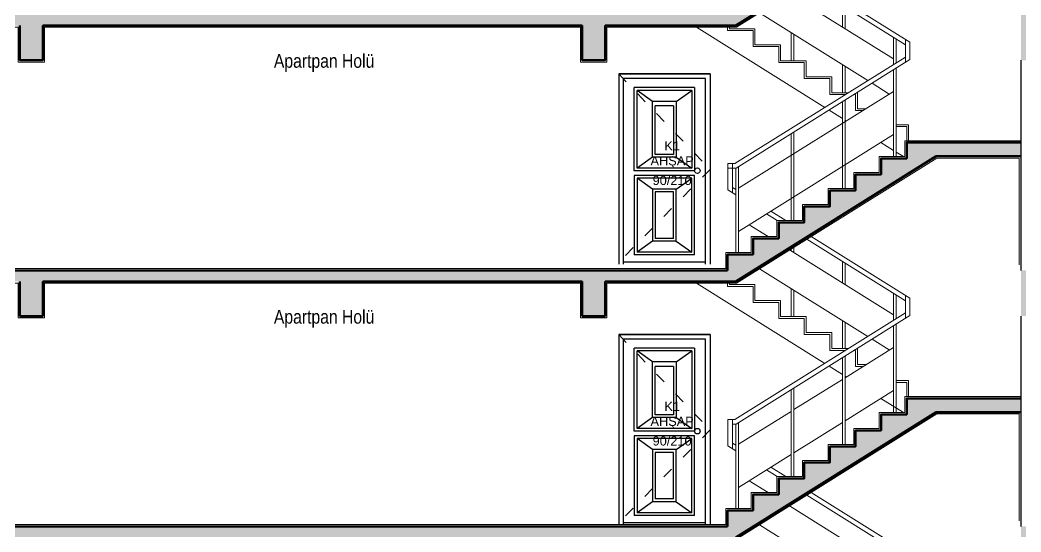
# Model space of a CAD drawing. Header units: metres. Extents: x 134072 to 172200, y 35728 to 38066.
# Drawn here: x 164517 to 165612, y 36648 to 37208 of the extents above; entities that cross this region are included whole.
import ezdxf

# ---------------------------------------------------------------- set-up
doc = ezdxf.new("R2010")
doc.units = ezdxf.units.M
doc.linetypes.add('ACAD_ISO03W100', pattern=[30, 12, -18])
for name, color, linetype, lineweight in [('Cizgi 15', 3, 'Continuous', 15), ('Cizgi 20', 175, 'Continuous', 20), ('Cizgi 50', 1, 'Continuous', 50), ('sıva', 145, 'Continuous', 5), ('Tarama 13', 221, 'Continuous', 13)]:
    doc.layers.add(name, color=color, linetype=linetype, lineweight=lineweight)
for name, color, linetype in [('duvaR', 52, 'Continuous'), ('kapı', 129, 'Continuous'), ('yazı', 7, 'Continuous')]:
    doc.layers.add(name, color=color, linetype=linetype)
doc.styles.add('omr', font='ARIALN.TTF', dxfattribs={"height": 20})
doc.styles.get("Standard").update_dxf_attribs({"font": 'txt.shx'})

msp = doc.modelspace()

# ---------------------------------------------------------------- hatches: boundary and pattern name
at = {"layer": 'Tarama 13'}
h = msp.add_hatch(dxfattribs=at)
h.set_pattern_fill('ANSI33', color=256, scale=2, style=0)
h.set_pattern_definition([(45, (109731.198, 30647.212), (-8.980256, 8.980256), []), (45, (109740.179, 30647.212), (-8.980256, 8.980256), [6.35, -3.175])])
h.paths.add_polyline_path([(166156.5, 36233.8), (166126.5, 36233.8), (166126.5, 36373.8), (166096.5, 36373.8), (166096.5, 36233.8), (165800.9, 36233.8), (165800.9, 36193.8), (166156.5, 36193.8)])
h.paths.add_polyline_path([(165800.9, 36233.8), (165636.5, 36233.8), (165636.5, 36373.8), (165611.5, 36373.8), (165611.5, 36233.8), (165156.5, 36233.8), (165156.5, 36373.8), (165131.5, 36373.8), (165131.5, 36233.8), (164541.5, 36233.8), (164541.5, 36373.8), (164516.5, 36373.8), (164516.5, 36233.8), (164071.5, 36233.8), (164071.5, 36373.8), (164046.5, 36373.8), (164046.5, 36233.8), (163910.8, 36233.8), (163910.8, 36193.8), (165800.9, 36193.8)])
h.paths.add_polyline_path([(163910.8, 36233.8), (163741.5, 36233.8), (163741.5, 36373.8), (163711.5, 36373.8), (163711.5, 36233.8), (163681.5, 36233.8), (163681.5, 36193.8), (163910.8, 36193.8)])
h.paths.add_polyline_path([(163736.5, 36641.8), (163911, 36641.8), (163911, 36653.8), (163711.5, 36653.8), (163711.5, 36603.8), (163736.5, 36603.8)])
h.paths.add_polyline_path([(163736.5, 36921.8), (163911, 36921.8), (163911, 36933.8), (163711.5, 36933.8), (163711.5, 36883.8), (163736.5, 36883.8)])
h.paths.add_polyline_path([(163736.5, 37201.8), (163911, 37201.8), (163911, 37213.8), (163711.5, 37213.8), (163711.5, 37182), (163736.5, 37182)])
h.paths.add_polyline_path([(163736.5, 37182), (163711.5, 37182), (163711.5, 37163.8), (163736.5, 37163.8)])
h.paths.add_polyline_path([(163973.1, 37493.8), (163635, 37493.8), (163635, 37481.8), (163642, 37481.8), (163642, 37476.8), (163711.5, 37476.8), (163711.5, 37443.8), (163736.5, 37443.8), (163736.5, 37481.8), (163973.1, 37481.8)])
h.paths.add_polyline_path([(165290.5, 37493.8), (163977.2, 37493.8), (163977.2, 37481.8), (164046.5, 37481.8), (164046.5, 37443.8), (164071.5, 37443.8), (164071.5, 37481.8), (164516.5, 37481.8), (164516.5, 37443.8), (164541.5, 37443.8), (164541.5, 37481.8), (165131.5, 37481.8), (165131.5, 37443.8), (165156.5, 37443.8), (165156.5, 37481.8), (165290.5, 37481.8)])
h.paths.add_polyline_path([(164071.5, 37201.8), (164516.5, 37201.8), (164516.5, 37163.8), (164541.5, 37163.8), (164541.5, 37201.8), (165131.5, 37201.8), (165131.5, 37163.8), (165156.5, 37163.8), (165156.5, 37201.8), (165299.6, 37201.8), (165518.8, 37338.8), (165611.5, 37338.8), (165611.5, 37353.8), (165486.5, 37353.8), (165486.5, 37336.3), (165458.5, 37336.3), (165458.5, 37318.8), (165430.5, 37318.8), (165430.5, 37301.3), (165402.5, 37301.3), (165402.5, 37283.8), (165374.5, 37283.8), (165374.5, 37266.3), (165346.5, 37266.3), (165346.5, 37248.8), (165318.5, 37248.8), (165318.5, 37231.3), (165290.5, 37231.3), (165290.5, 37213.8), (163911, 37213.8), (163911, 37201.8), (164046.5, 37201.8), (164046.5, 37163.8), (164071.5, 37163.8)])
h.paths.add_polyline_path([(164071.5, 36921.8), (164516.5, 36921.8), (164516.5, 36883.8), (164541.5, 36883.8), (164541.5, 36921.8), (165131.5, 36921.8), (165131.5, 36883.8), (165156.5, 36883.8), (165156.5, 36921.8), (165299.6, 36921.8), (165518.8, 37058.8), (165611.5, 37058.8), (165611.5, 37073.8), (165486.5, 37073.8), (165486.5, 37056.3), (165458.5, 37056.3), (165458.5, 37038.8), (165430.5, 37038.8), (165430.5, 37021.3), (165402.5, 37021.3), (165402.5, 37003.8), (165374.5, 37003.8), (165374.5, 36986.3), (165346.5, 36986.3), (165346.5, 36968.8), (165318.5, 36968.8), (165318.5, 36951.3), (165290.5, 36951.3), (165290.5, 36933.8), (163911, 36933.8), (163911, 36921.8), (164046.5, 36921.8), (164046.5, 36883.8), (164071.5, 36883.8)])
h.paths.add_polyline_path([(164071.5, 36641.8), (164516.5, 36641.8), (164516.5, 36603.8), (164541.5, 36603.8), (164541.5, 36641.8), (165131.5, 36641.8), (165131.5, 36603.8), (165156.5, 36603.8), (165156.5, 36641.8), (165299.6, 36641.8), (165518.8, 36778.8), (165611.5, 36778.8), (165611.5, 36793.8), (165486.5, 36793.8), (165486.5, 36776.3), (165458.5, 36776.3), (165458.5, 36758.8), (165430.5, 36758.8), (165430.5, 36741.3), (165402.5, 36741.3), (165402.5, 36723.8), (165374.5, 36723.8), (165374.5, 36706.3), (165346.5, 36706.3), (165346.5, 36688.8), (165318.5, 36688.8), (165318.5, 36671.3), (165290.5, 36671.3), (165290.5, 36653.8), (163911, 36653.8), (163911, 36641.8), (164046.5, 36641.8), (164046.5, 36603.8), (164071.5, 36603.8)])
h.paths.add_polyline_path([(165611.5, 36513.8), (165486.5, 36513.8), (165486.5, 36496.3), (165458.5, 36496.3), (165458.5, 36478.8), (165430.5, 36478.8), (165430.5, 36461.3), (165402.5, 36461.3), (165402.5, 36443.8), (165374.5, 36443.8), (165374.5, 36426.3), (165346.5, 36426.3), (165346.5, 36408.8), (165318.5, 36408.8), (165318.5, 36391.3), (165290.5, 36391.3), (165290.5, 36373.8), (165318.8, 36373.8), (165518.8, 36498.8), (165611.5, 36498.8)])
h.paths.add_polyline_path([(165636.5, 36641.8), (165780.1, 36641.8), (165780.1, 36653.8), (165611.5, 36653.8), (165611.5, 36603.8), (165636.5, 36603.8)])
h.paths.add_polyline_path([(166126.5, 36653.8), (165780.1, 36653.8), (165780.1, 36641.8), (166101.5, 36641.8), (166101.5, 36603.8), (166126.5, 36603.8)])
h.paths.add_polyline_path([(166126.5, 36933.8), (165780.1, 36933.8), (165780.1, 36921.8), (166101.5, 36921.8), (166101.5, 36883.8), (166126.5, 36883.8)])
h.paths.add_polyline_path([(165636.5, 36921.8), (165780.1, 36921.8), (165780.1, 36933.8), (165611.5, 36933.8), (165611.5, 36883.8), (165636.5, 36883.8)])
h.paths.add_polyline_path([(166126.5, 37213.8), (165780.1, 37213.8), (165780.1, 37201.8), (166101.5, 37201.8), (166101.5, 37182), (166126.5, 37182)])
h.paths.add_polyline_path([(166126.5, 37182), (166101.5, 37182), (166101.5, 37163.8), (166126.5, 37163.8)])
h.paths.add_polyline_path([(165636.5, 37201.8), (165780.1, 37201.8), (165780.1, 37213.8), (165611.5, 37213.8), (165611.5, 37163.8), (165636.5, 37163.8)])
h.paths.add_polyline_path([(165636.5, 37481.8), (166101.5, 37481.8), (166101.5, 37443.8), (166126.5, 37443.8), (166126.5, 37476.8), (166196.1, 37476.8), (166196.1, 37481.8), (166203.1, 37481.8), (166203.1, 37493.8), (165611.5, 37493.8), (165611.5, 37443.8), (165636.5, 37443.8)])
h.paths.add_polyline_path([(166046.2, 36204.1), (166046.2, 36223.8), (166024.9, 36223.8), (166024.9, 36204.1)], flags=24)
h.paths.add_polyline_path([(163796.8, 36204.1), (163796.8, 36223.8), (163775.5, 36223.8), (163775.5, 36204.1)], flags=24)
h.paths.add_polyline_path([(163797, 36637.4), (163797, 36657.1), (163775.7, 36657.1), (163775.7, 36637.4)], flags=9)
h.paths.add_polyline_path([(163797, 36917.4), (163797, 36937.1), (163775.7, 36937.1), (163775.7, 36917.4)], flags=9)
h.paths.add_polyline_path([(163797, 37197.4), (163797, 37217.1), (163775.7, 37217.1), (163775.7, 37197.4)], flags=9)
h.paths.add_polyline_path([(163797, 37477.4), (163797, 37497.1), (163775.7, 37497.1), (163775.7, 37477.4)], flags=9)
h.paths.add_polyline_path([(166046.4, 36637.4), (166046.4, 36657.1), (166025.1, 36657.1), (166025.1, 36637.4)], flags=9)
h.paths.add_polyline_path([(166046.4, 36917.4), (166046.4, 36937.1), (166025.1, 36937.1), (166025.1, 36917.4)], flags=9)
h.paths.add_polyline_path([(166046.4, 37197.4), (166046.4, 37217.1), (166025.1, 37217.1), (166025.1, 37197.4)], flags=9)
h.paths.add_polyline_path([(166046.4, 37477.4), (166046.4, 37497.1), (166025.1, 37497.1), (166025.1, 37477.4)], flags=9)

# ---------------------------------------------------------------- linework, layer by layer
at = {"layer": 'Cizgi 15'}
for p, q in [((165490.1, 37183.4), (165382, 37251)), ((165485.1, 37180.6), (165377.3, 37248)), ((165472.1, 37165.2), (165358.4, 37236.2)), ((165416.1, 37200.2), (165416.1, 37223.8)), ((165419.1, 37198.3), (165419.1, 37221.9)), ((165443.9, 37141.5), (165325.4, 37215.6)), ((165360.1, 37163.3), (165360.1, 37193.9)), ((165363.1, 37163.3), (165363.1, 37192)), ((165472.1, 37159.1), (165472.1, 37188.8)), ((165475.1, 37161), (165475.1, 37186.9)), ((165485.1, 37186.5), (165485.1, 37161.4)), ((165490.1, 37183.4), (165490.1, 37164.5)), ((165485.1, 37167.3), (165298.6, 37050.7)), ((165490.1, 37164.5), (165300, 37045.7)), ((165416.1, 37128.3), (165416.1, 37158.9)), ((165419.1, 37128.3), (165419.1, 37157)), ((165472.1, 37058.3), (165472.1, 37153.2)), ((165475.1, 37058.3), (165475.1, 37155.1)), ((165467.5, 37126.8), (165448.6, 37138.6)), ((165472.1, 37129.6), (165302.5, 37023.7)), ((165419.1, 37023.3), (165419.1, 37120.1)), ((165416.1, 37023.3), (165416.1, 37118.2)), ((165472.1, 37082.5), (165302.5, 36976.5)), ((165360.1, 36988.3), (165360.1, 37083.2)), ((165363.1, 36988.3), (165363.1, 37085.1)), ((165298.6, 37050.7), (165291, 37050.7)), ((165291, 37050.7), (165291, 37045.7)), ((165291, 37050.7), (165291, 37022)), ((165300, 37045.7), (165291, 37045.7)), ((165296, 37050.7), (165296, 37018.8)), ((165299.5, 36953.3), (165299.5, 37045.4)), ((165302.5, 36953.3), (165302.5, 37047.2)), ((165299.5, 37016.6), (165291, 37022)), ((165299.5, 37022.5), (165296, 37024.7)), ((165354.3, 36988.3), (165337.8, 36998.6)), ((165344.8, 36988.3), (165333.1, 36995.6)), ((165335.1, 36970.8), (165314.2, 36983.8)), ((165485.1, 36900.6), (165377.3, 36968)), ((165490.1, 36903.4), (165382, 36971)), ((165472.1, 36885.2), (165358.4, 36956.2)), ((165360.1, 36955.2), (165360.1, 36957.2)), ((165363.1, 36953.3), (165363.1, 36959.1)), ((165416.1, 36920.2), (165416.1, 36943.8)), ((165443.9, 36861.5), (165325.4, 36935.6)), ((165419.1, 36918.3), (165419.1, 36941.9)), ((165360.1, 36883.3), (165360.1, 36913.9)), ((165363.1, 36883.3), (165363.1, 36912)), ((165472.1, 36879.1), (165472.1, 36908.8)), ((165475.1, 36881), (165475.1, 36906.9)), ((165485.1, 36906.5), (165485.1, 36881.4)), ((165490.1, 36903.4), (165490.1, 36884.5)), ((165485.1, 36887.3), (165298.6, 36770.7)), ((165490.1, 36884.5), (165300, 36765.7)), ((165416.1, 36848.3), (165416.1, 36878.9)), ((165419.1, 36848.3), (165419.1, 36877)), ((165472.1, 36778.3), (165472.1, 36873.2)), ((165475.1, 36778.3), (165475.1, 36875.1)), ((165467.5, 36846.8), (165448.6, 36858.6)), ((165472.1, 36849.6), (165419.1, 36816.5)), ((165416.1, 36743.3), (165416.1, 36838.2)), ((165419.1, 36743.3), (165419.1, 36840.1)), ((165416.1, 36814.6), (165363.1, 36781.5)), ((165360.1, 36708.3), (165360.1, 36803.2)), ((165363.1, 36708.3), (165363.1, 36805.1)), ((165472.1, 36802.5), (165419.1, 36769.3)), ((165360.1, 36779.6), (165302.5, 36743.7)), ((165298.6, 36770.7), (165291, 36770.7)), ((165291, 36770.7), (165291, 36742)), ((165296, 36770.7), (165296, 36738.8)), ((165300, 36765.7), (165296, 36765.7)), ((165299.5, 36673.3), (165299.5, 36765.4)), ((165302.5, 36673.3), (165302.5, 36767.2)), ((165416.1, 36767.5), (165363.1, 36734.3)), ((165299.5, 36736.6), (165291, 36742)), ((165299.5, 36742.5), (165296, 36744.7)), ((165360.1, 36732.5), (165302.5, 36696.5)), ((165344.8, 36708.3), (165333.1, 36715.6)), ((165354.3, 36708.3), (165337.8, 36718.6)), ((165335.1, 36690.8), (165314.2, 36703.8)), ((165485.1, 36620.6), (165377.3, 36688)), ((165490.1, 36623.4), (165382, 36691)), ((165472.1, 36605.2), (165358.4, 36676.2)), ((165443.9, 36581.5), (165325.4, 36655.6))]:
    msp.add_line(p, q, dxfattribs=at)
at = {"layer": 'Cizgi 20'}
for p, q in [((165396.9, 37112.1), (165256.6, 37199.8)), ((165416.1, 37100.1), (165401.6, 37109.2)), ((165420.5, 37097.4), (165419.1, 37098.3)), ((165472.1, 37065.1), (165458.2, 37073.8)), ((165483, 37058.3), (165475.1, 37063.3)), ((165396.9, 36832.1), (165256.6, 36919.8)), ((165416.1, 36820.1), (165401.6, 36829.2)), ((165420.5, 36817.4), (165419.1, 36818.3)), ((165483, 36778.3), (165458.2, 36793.8))]:
    msp.add_line(p, q, dxfattribs=at)
for points in [[(165290.5, 37199.8), (165290.5, 37196.3), (165318.5, 37196.3), (165318.5, 37178.8), (165346.5, 37178.8), (165346.5, 37161.3), (165374.5, 37161.3), (165374.5, 37143.8), (165402.5, 37143.8), (165402.5, 37126.3), (165419.6, 37126.3)], [(165429, 37126.3), (165430.5, 37126.3), (165430.5, 37108.8), (165438.7, 37108.8)], [(165475.1, 37091.3), (165486.5, 37091.3), (165486.5, 37075.8)], [(165290.5, 36919.8), (165290.5, 36916.3), (165318.5, 36916.3), (165318.5, 36898.8), (165346.5, 36898.8), (165346.5, 36881.3), (165374.5, 36881.3), (165374.5, 36863.8), (165402.5, 36863.8), (165402.5, 36846.3), (165419.6, 36846.3)], [(165429, 36846.3), (165430.5, 36846.3), (165430.5, 36828.8), (165438.7, 36828.8)], [(165475.1, 36811.3), (165486.5, 36811.3), (165486.5, 36795.8)]]:
    msp.add_lwpolyline(points, dxfattribs=at)
at = {"layer": 'Cizgi 50'}
for p, q in [((165299.6, 37201.8), (165518.8, 37338.8)), ((165131.5, 37201.8), (164541.5, 37201.8)), ((165299.6, 37201.8), (165156.5, 37201.8)), ((165299.6, 36921.8), (165518.8, 37058.8)), ((165518.8, 37058.8), (165611.5, 37058.8)), ((165290.5, 36933.8), (163711.5, 36933.8)), ((165131.5, 36921.8), (164541.5, 36921.8)), ((165299.6, 36921.8), (165156.5, 36921.8)), ((165299.6, 36641.8), (165518.8, 36778.8)), ((165518.8, 36778.8), (165611.5, 36778.8)), ((165290.5, 36653.8), (163711.5, 36653.8))]:
    msp.add_line(p, q, dxfattribs=at)
for points in [[(164516.5, 37201.8), (164516.5, 37163.8), (164541.5, 37163.8), (164541.5, 37201.8)], [(165131.5, 37201.8), (165131.5, 37163.8), (165156.5, 37163.8), (165156.5, 37201.8)], [(165290.5, 36933.8), (165290.5, 36951.3), (165318.5, 36951.3), (165318.5, 36968.8), (165346.5, 36968.8), (165346.5, 36986.3), (165374.5, 36986.3), (165374.5, 37003.8), (165402.5, 37003.8), (165402.5, 37021.3), (165430.5, 37021.3), (165430.5, 37038.8), (165458.5, 37038.8), (165458.5, 37056.3), (165486.5, 37056.3), (165486.5, 37073.8), (165611.5, 37073.8)], [(164516.5, 36921.8), (164516.5, 36883.8), (164541.5, 36883.8), (164541.5, 36921.8)], [(165131.5, 36921.8), (165131.5, 36883.8), (165156.5, 36883.8), (165156.5, 36921.8)], [(165290.5, 36653.8), (165290.5, 36671.3), (165318.5, 36671.3), (165318.5, 36688.8), (165346.5, 36688.8), (165346.5, 36706.3), (165374.5, 36706.3), (165374.5, 36723.8), (165402.5, 36723.8), (165402.5, 36741.3), (165430.5, 36741.3), (165430.5, 36758.8), (165458.5, 36758.8), (165458.5, 36776.3), (165486.5, 36776.3), (165486.5, 36793.8), (165611.5, 36793.8)]]:
    msp.add_lwpolyline(points, dxfattribs=at)
at = {"layer": 'duvaR'}
for p, q in [((165611.5, 37163.8), (165611.5, 36933.8)), ((165611.5, 36883.8), (165611.5, 36653.8))]:
    msp.add_line(p, q, dxfattribs=at)
at = {"layer": 'kapı'}
for p, q in [((165171.5, 37148.8, 0), (165171.5, 36940.8, 0)), ((165271.5, 37148.8, 0), (165171.5, 37148.8, 0)), ((165171.5, 37148.8, 0), (165271.5, 37148.8, 0)), ((165171.5, 37148.8, 0), (165271.5, 37148.8, 0)), ((165176.5, 37143.8, 0), (165176.5, 36940.8, 0)), ((165266.5, 37143.8, 0), (165176.5, 37143.8, 0)), ((165266.5, 36940.8, 0), (165266.5, 37143.8, 0)), ((165271.5, 37148.8, 0), (165271.5, 36940.8, 0)), ((165188.5, 37042.8, 0), (165188.5, 37133.8, 0)), ((165254.5, 37133.8, 0), (165188.5, 37133.8, 0)), ((165191.5, 37045.8, 0), (165191.5, 37130.8, 0)), ((165251.5, 37130.8, 0), (165191.5, 37130.8, 0)), ((165208.5, 37118.8, 0), (165191.5, 37130.8, 0)), ((165234.5, 37118.8, 0), (165251.5, 37130.8, 0)), ((165251.5, 37130.8, 0), (165251.5, 37045.8, 0)), ((165254.5, 37133.8, 0), (165254.5, 37042.8, 0)), ((165208.5, 37057.8, 0), (165208.5, 37118.8, 0)), ((165234.5, 37118.8, 0), (165208.5, 37118.8, 0)), ((165234.5, 37118.8, 0), (165234.5, 37057.8, 0)), ((165211.5, 37060.8, 0), (165211.5, 37113.8, 0)), ((165231.5, 37113.8, 0), (165211.5, 37113.8, 0)), ((165231.5, 37113.8, 0), (165231.5, 37060.8, 0)), ((165208.5, 37057.8, 0), (165191.5, 37045.8, 0)), ((165234.5, 37057.8, 0), (165208.5, 37057.8, 0)), ((165231.5, 37060.8, 0), (165211.5, 37060.8, 0)), ((165234.5, 37057.8, 0), (165251.5, 37045.8, 0)), ((165254.5, 37042.8, 0), (165188.5, 37042.8, 0)), ((165251.5, 37045.8, 0), (165191.5, 37045.8, 0)), ((165188.5, 37037.8, 0), (165188.5, 36950.8, 0)), ((165254.5, 37037.8, 0), (165188.5, 37037.8, 0)), ((165191.5, 37034.8, 0), (165191.5, 36953.8, 0)), ((165251.5, 37034.8, 0), (165191.5, 37034.8, 0)), ((165208.5, 37022.8, 0), (165191.5, 37034.8, 0)), ((165234.5, 37022.8, 0), (165251.5, 37034.8, 0)), ((165251.5, 36953.8, 0), (165251.5, 37034.8, 0)), ((165254.5, 36950.8, 0), (165254.5, 37037.8, 0)), ((165208.5, 37022.8, 0), (165208.5, 36965.8, 0)), ((165234.5, 37022.8, 0), (165208.5, 37022.8, 0)), ((165234.5, 36965.8, 0), (165234.5, 37022.8, 0)), ((165211.5, 37019.8, 0), (165211.5, 36968.8, 0)), ((165231.5, 37019.8, 0), (165211.5, 37019.8, 0)), ((165231.5, 36968.8, 0), (165231.5, 37019.8, 0)), ((165208.5, 36965.8, 0), (165191.5, 36953.8, 0)), ((165234.5, 36965.8, 0), (165208.5, 36965.8, 0)), ((165231.5, 36968.8, 0), (165211.5, 36968.8, 0)), ((165234.5, 36965.8, 0), (165251.5, 36953.8, 0)), ((165254.5, 36950.8, 0), (165188.5, 36950.8, 0)), ((165251.5, 36953.8, 0), (165191.5, 36953.8, 0)), ((165266.5, 36942.8, 0), (165176.5, 36942.8, 0)), ((165171.5, 36863.8), (165171.5, 36655.8)), ((165271.5, 36863.8), (165171.5, 36863.8)), ((165171.5, 36863.8), (165271.5, 36863.8)), ((165171.5, 36863.8), (165271.5, 36863.8)), ((165176.5, 36858.8), (165176.5, 36655.8)), ((165266.5, 36858.8), (165176.5, 36858.8)), ((165266.5, 36655.8), (165266.5, 36858.8)), ((165271.5, 36863.8), (165271.5, 36655.8)), ((165188.5, 36757.8), (165188.5, 36848.8)), ((165254.5, 36848.8), (165188.5, 36848.8)), ((165191.5, 36760.8), (165191.5, 36845.8)), ((165251.5, 36845.8), (165191.5, 36845.8)), ((165208.5, 36833.8), (165191.5, 36845.8)), ((165234.5, 36833.8), (165251.5, 36845.8)), ((165251.5, 36845.8), (165251.5, 36760.8)), ((165254.5, 36848.8), (165254.5, 36757.8)), ((165208.5, 36772.8), (165208.5, 36833.8)), ((165234.5, 36833.8), (165208.5, 36833.8)), ((165211.5, 36775.8), (165211.5, 36828.8)), ((165231.5, 36828.8), (165211.5, 36828.8)), ((165231.5, 36828.8), (165231.5, 36775.8)), ((165234.5, 36833.8), (165234.5, 36772.8)), ((165208.5, 36772.8), (165191.5, 36760.8)), ((165234.5, 36772.8), (165208.5, 36772.8)), ((165231.5, 36775.8), (165211.5, 36775.8)), ((165234.5, 36772.8), (165251.5, 36760.8)), ((165254.5, 36757.8), (165188.5, 36757.8)), ((165251.5, 36760.8), (165191.5, 36760.8)), ((165188.5, 36752.8), (165188.5, 36665.8)), ((165254.5, 36752.8), (165188.5, 36752.8)), ((165191.5, 36749.8), (165191.5, 36668.8)), ((165251.5, 36749.8), (165191.5, 36749.8)), ((165208.5, 36737.8), (165191.5, 36749.8)), ((165234.5, 36737.8), (165251.5, 36749.8)), ((165251.5, 36668.8), (165251.5, 36749.8)), ((165254.5, 36665.8), (165254.5, 36752.8)), ((165208.5, 36737.8), (165208.5, 36680.8)), ((165234.5, 36737.8), (165208.5, 36737.8)), ((165234.5, 36680.8), (165234.5, 36737.8)), ((165211.5, 36734.8), (165211.5, 36683.8)), ((165231.5, 36734.8), (165211.5, 36734.8)), ((165231.5, 36683.8), (165231.5, 36734.8)), ((165208.5, 36680.8), (165191.5, 36668.8)), ((165234.5, 36680.8), (165208.5, 36680.8)), ((165231.5, 36683.8), (165211.5, 36683.8)), ((165234.5, 36680.8), (165251.5, 36668.8)), ((165254.5, 36665.8), (165188.5, 36665.8)), ((165251.5, 36668.8), (165191.5, 36668.8)), ((165266.5, 36657.8), (165176.5, 36657.8))]:
    msp.add_line(p, q, dxfattribs=at)
at = {"layer": 'kapı', "linetype": 'ACAD_ISO03W100', "elevation": 0}
for points in [[(165171.5, 37148.8), (165271.5, 37044.3)], [(165271.5, 37044.3), (165171.5, 36942.8)]]:
    msp.add_lwpolyline(points, dxfattribs=at)
at = {"layer": 'kapı', "linetype": 'ACAD_ISO03W100'}
for points in [[(165171.5, 36863.8), (165271.5, 36759.3)], [(165271.5, 36759.3), (165171.5, 36657.8)]]:
    msp.add_lwpolyline(points, dxfattribs=at)
at = {"layer": 'kapı'}
for centre in [(165257.5, 37043, 0), (165257.5, 36758)]:
    msp.add_circle(centre, 3, dxfattribs=at)
at = {"layer": 'sıva'}
for p, q in [((164341.5, 36935.8), (165290.5, 36935.8)), ((164341.5, 36655.8), (165290.5, 36655.8))]:
    msp.add_line(p, q, dxfattribs=at)
for points in [[(164343.5, 36939.8), (164343.5, 37199.8), (164514.5, 37199.8), (164514.5, 37161.8), (164543.5, 37161.8), (164543.5, 37199.8), (165129.5, 37199.8), (165129.5, 37161.8), (165158.5, 37161.8), (165158.5, 37199.8), (165300.2, 37199.8), (165519.4, 37336.8), (165609.5, 37336.8), (165609.5, 37219.8)], [(165292.5, 37199.8), (165292.5, 37198.3), (165320.5, 37198.3), (165320.5, 37180.8), (165348.5, 37180.8), (165348.5, 37163.3), (165376.5, 37163.3), (165376.5, 37145.8), (165404.5, 37145.8), (165404.5, 37128.3), (165422.8, 37128.3)], [(165432.2, 37128.3), (165432.5, 37128.3), (165432.5, 37110.8), (165441.9, 37110.8)], [(165475.1, 37093.3), (165488.5, 37093.3), (165488.5, 37075.8)], [(165288.5, 36935.8), (165288.5, 36953.3), (165316.5, 36953.3), (165316.5, 36970.8), (165344.5, 36970.8), (165344.5, 36988.3), (165372.5, 36988.3), (165372.5, 37005.8), (165400.5, 37005.8), (165400.5, 37023.3), (165428.5, 37023.3), (165428.5, 37040.8), (165456.5, 37040.8), (165456.5, 37058.3), (165484.5, 37058.3), (165484.5, 37075.8), (165611.5, 37075.8)], [(164343.5, 36659.8), (164343.5, 36919.8), (164514.5, 36919.8), (164514.5, 36881.8), (164543.5, 36881.8), (164543.5, 36919.8), (165129.5, 36919.8), (165129.5, 36881.8), (165158.5, 36881.8), (165158.5, 36919.8), (165300.2, 36919.8), (165519.4, 37056.8), (165609.5, 37056.8), (165609.5, 36939.8)], [(165292.5, 36919.8), (165292.5, 36918.3), (165320.5, 36918.3), (165320.5, 36900.8), (165348.5, 36900.8), (165348.5, 36883.3), (165376.5, 36883.3), (165376.5, 36865.8), (165404.5, 36865.8), (165404.5, 36848.3), (165422.8, 36848.3)], [(165432.2, 36848.3), (165432.5, 36848.3), (165432.5, 36830.8), (165441.9, 36830.8)], [(165475.1, 36813.3), (165488.5, 36813.3), (165488.5, 36795.8)], [(165288.5, 36655.8), (165288.5, 36673.3), (165316.5, 36673.3), (165316.5, 36690.8), (165344.5, 36690.8), (165344.5, 36708.3), (165372.5, 36708.3), (165372.5, 36725.8), (165400.5, 36725.8), (165400.5, 36743.3), (165428.5, 36743.3), (165428.5, 36760.8), (165456.5, 36760.8), (165456.5, 36778.3), (165484.5, 36778.3), (165484.5, 36795.8), (165611.5, 36795.8)], [(164343.5, 36379.8), (164343.5, 36639.8), (164514.5, 36639.8), (164514.5, 36601.8), (164543.5, 36601.8), (164543.5, 36639.8), (165129.5, 36639.8), (165129.5, 36601.8), (165158.5, 36601.8), (165158.5, 36639.8), (165300.2, 36639.8), (165519.4, 36776.8), (165609.5, 36776.8), (165609.5, 36659.8)]]:
    msp.add_lwpolyline(points, dxfattribs=at)

# ---------------------------------------------------------------- texts
at = {"layer": 'yazı', "lineweight": 20, "char_height": 15, "width": 108.41, "attachment_point": 2, "style": 'omr'}
for insert in [(164849.2, 37170.6, 0), (164849.2, 36890.6, 0)]:
    msp.add_mtext('Apartpan Holü', dxfattribs=dict(at, insert=insert))
at = {"layer": 'yazı', "char_height": 10, "attachment_point": 5}
for s, insert in [('{\\fArial|b0|i0|c162|p34;K1}', (165229.9, 37070.1, 0)), ('{\\fArial|b0|i0|c162|p34;AHŞAP}', (165229.9, 37052.2, 0)), ('{\\fArial|b0|i0|c162|p34;90/210}', (165229.9, 37032.2, 0)), ('{\\fArial|b0|i0|c162|p34;K1}', (165229.9, 36785.1)), ('{\\fArial|b0|i0|c162|p34;AHŞAP}', (165229.9, 36767.2)), ('{\\fArial|b0|i0|c162|p34;90/210}', (165229.9, 36747.2))]:
    msp.add_mtext(s, dxfattribs=dict(at, insert=insert))

doc.saveas('drawing.dxf')
